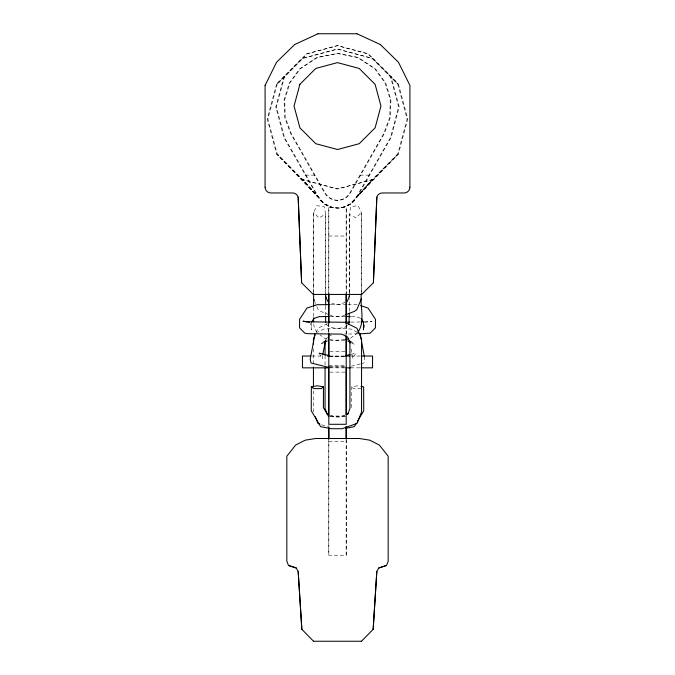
<?xml version="1.0" encoding="UTF-8"?>
<svg xmlns="http://www.w3.org/2000/svg" width="675" height="675" viewBox="0 0 675 675"><rect width="100%" height="100%" fill="white"/><g stroke="black" fill="none" stroke-linecap="round" stroke-linejoin="round"><path stroke-width="0.51" stroke-dasharray="3.38 2.53" d="M313.436 411.952L313.436 390.04M313.445 363.952L313.445 348.3M313.622 293.971L313.622 212.617L316.811 205.698L324.245 206.668L325.645 214.186L325.645 292.781M325.072 364.922L325.072 355.573M346.191 439.636L346.191 555.221L328.809 555.221L328.809 439.636M328.809 332.345L328.809 322.962M328.809 207.63L328.809 293.212L328.809 207.63L346.191 207.63L346.191 293.212L346.191 207.63M346.191 555.221L346.191 438.767M349.355 311.183L349.355 298.949M349.38 293.169L349.355 214.186L350.755 206.668L358.189 205.698L361.378 212.617L361.412 291.532M311.512 323.03L311.521 329.797L310.534 323.325M322.557 355.59L322.422 358.568L319.132 353.152M276.607 84.037L267.233 119.019L276.607 153.993L317.832 196.889A22.3 22.3 0 0 0 356.56 196.889L397.769 153.993L407.135 119.019L397.769 84.037L367.841 53.823L337.196 45.63L306.551 53.823L276.607 84.037L302.206 58.438L337.188 49.064L372.161 58.438L397.769 84.037M277.231 84.037L267.865 119.019L277.231 153.993L318.44 196.889A22.3 22.3 0 0 0 357.168 196.889L398.393 153.993L407.767 119.019L398.393 84.037L368.449 53.823L337.804 45.63L307.159 53.823L277.231 84.037L302.839 58.438L337.812 49.064L372.794 58.438L398.393 84.037M284.082 76.216L275.788 106.836L283.888 137.514L317.832 196.889L302.206 179.601L276.607 153.993M284.69 76.216L276.396 106.836L284.496 137.514L318.44 196.889L302.839 179.601L277.231 153.993M316.178 332.657L318.136 328.193L328.244 323.198M326.548 338.934L327.383 337.011M397.769 153.993L372.161 179.601L356.56 196.889L390.504 137.514L398.604 106.836L390.31 76.216M398.393 153.993L372.794 179.601L357.168 196.889L391.112 137.514L399.212 106.836L390.918 76.216M324.177 341.212L320.498 344.402L323.857 342.655M347.271 325.519L344.756 327.375L339.635 328.244L323.873 329.046L317.68 332.269M350.468 338.183L357.337 333.087M329.873 335.779L331.535 334.96M341.854 207.63L350.35 203.833L372.161 179.601L337.188 188.966L302.206 179.601L324.042 203.833L332.539 207.63M342.461 207.63L350.958 203.833L372.794 179.601L337.812 188.966L302.839 179.601L324.65 203.833L333.146 207.63M345.237 302.248L339.382 304.543L330.269 304.611M345.077 315.014L341.39 316.465L329.898 316.55M345.052 415.108L339.668 417.023L329.51 416.424M360.298 363.943L350.502 366.365M361.209 363.707L363.943 362.998L364.821 359.463L364.348 356.51M350.916 354.35L355.868 353.152L352.578 358.568L351.093 348.747M345.49 416.424L335.332 417.023L329.948 415.108M351.608 407.565L351.523 386.851L357.691 385.788L360.669 386.336M344.976 339.55L330.21 340.757M364.601 322.397L371.993 321.207L364.137 321.882M360.155 321.967L350.992 322.118M357.809 333.897L344.528 334.049M305.395 175.129L315.014 175.129M359.986 175.129L369.605 175.129M328.809 236.022L346.191 236.022M329.83 351.337L345.17 351.337M311.799 356.037L323.215 356.037M329.451 356.037L345.549 356.037M350.747 356.037L360.087 356.037M329.83 356.493L345.17 356.493M328.809 356.577L346.191 356.577M328.809 365.318L346.191 365.318M329.83 366.888L345.17 366.888M328.809 366.964L346.191 366.964M329.754 367.841L345.246 367.841M350.494 367.841L359.952 367.841M329.83 372.119L345.17 372.119M329.83 416.045L345.17 416.045M328.809 441.382L346.191 441.382M361.159 388.623L353.666 388.606L351.523 386.851M346.756 304.627L335.618 304.543L329.763 302.248M347.768 304.636L357.893 304.703M345.102 316.55L333.61 316.465L329.923 315.014M351.371 316.592L355.548 316.617L360.155 318.136M344.79 340.757L333.813 340.192L328.134 339.23M327.189 339.069L325.299 338.749L319.95 334.783M321.671 424.735L328.219 427.064M329.003 314.651L320.701 311.403L318.161 309.648L315.875 304.239M357.32 332.269L351.127 329.046L335.365 328.244L330.244 327.375L326.059 324.278M351.143 342.655L354.502 344.402L350.823 341.212M317.157 332.362L314.618 328.7L313.622 324.076M314.736 301.539L315.495 303.337M361.378 293.971L361.378 212.617L355.927 217.865L349.355 214.186L349.355 292.781M325.62 294.216L325.645 214.186L319.073 217.865L313.622 212.617L313.588 291.532M328.809 322.852L328.809 332.623M328.809 424.929L328.809 427.039M328.809 438.767L328.809 555.221M325.645 306.096L325.645 315.25M313.622 307.243L313.622 317.765M346.191 324.709L346.191 335.467L346.191 324.709M390.26 99.613L389.804 117.163L383.712 133.633L349.768 193.008A14.487 14.487 0 0 1 324.608 193.016L290.672 133.633L284.605 117.29L284.091 99.875L289.195 83.211L299.379 69.061L316.617 57.561L336.926 53.452L357.277 57.358L374.625 68.69L385.012 82.848L390.26 99.613M390.909 99.875L390.395 117.29L384.328 133.633L350.376 193.008A14.487 14.487 0 0 1 325.249 192.999L291.288 133.633L285.196 117.163L284.74 99.613L289.988 82.848L300.375 68.69L317.723 57.358L338.074 53.452L358.383 57.561L375.621 69.061L385.805 83.211L390.909 99.875"/><path stroke-width="1.01" d="M265.073 187.178L265.098 85.463M313.436 386.91L313.445 367.082M313.445 344.123L313.445 338.909L315.006 335.332M325.072 368.044L325.063 408.569L327.248 414.146M325.072 355.573L325.072 341.018M328.809 367.048L328.809 424.297L346.191 424.297L346.191 335.779M328.809 355.953L328.809 334.159M328.809 294.072L328.809 322.608L328.809 293.76M346.191 414.56L346.191 367.293M346.191 355.953L346.191 336.26M346.191 294.072L346.191 324.008L346.191 293.76M349.355 313.217L348.941 324.278M349.355 296.899L349.355 293.811M361.412 293.625C359.606 306.273 365.715 321.351 357.843 332.362M328.48 416.23L323.392 407.565L323.477 386.851L317.309 385.788L311.352 386.885L311.259 410.738L320.625 426.659L331.366 428.709L342.107 428.726L357.075 423.402L361.564 411.952L361.555 338.909L356.864 328.193L344.917 322.287L306.88 321.789L303.007 321.207L309.471 322.245M313.267 294.435L361.707 294.435L373.402 282.766L376.81 197.168A5.797 5.797 0 0 1 382.379 192.966L404.139 192.966A5.797 5.797 0 0 0 409.927 187.178M373.402 282.766L376.836 197.168M361.471 641.25L373.165 629.336L376.81 571.48L378.726 568.013L386.48 565.464L388.176 561.279L388.176 456.241L379.358 445.061L369.782 440.176L359.21 438.488L315.79 438.488L305.218 440.176L295.642 445.061L286.824 456.241L286.824 561.279L288.52 565.464L296.274 568.013L298.19 571.48L301.86 629.336L313.529 641.25M373.165 629.336L376.836 571.48M363.757 327.949L364.179 325.173M315.023 333.652L310.179 359.463L311.057 362.998L329.535 367.597M322.751 354.611L325.654 339.938M347.752 414.146L349.937 408.569L349.928 341.018M347.186 301.489L349.372 296.308M361.412 298.831L356.839 309.648L354.299 311.403L345.997 314.651M324.861 342.773L325.704 340.858M265.073 85.463L276.539 62.277L294.629 44.575M347.532 414.492L348.553 412.762M356.459 423.124L354.375 426.659L345.592 428.338M357.497 421.352L363.741 410.738L363.648 386.885L361.657 386.513M311.521 322.135L313.926 318.44L319.452 316.617L328.852 316.55M323.477 386.851L321.334 388.606L313.841 388.623L311.352 386.885M324.692 342.217L327.215 340.909M294.595 44.575L318.06 33.75M386.48 565.464L378.726 568.013M345.963 355.556L349.928 354.594M345.921 339.39L348.756 338.909M361.15 321.95L363.142 321.899M359.783 333.855L370.178 333.172L375.435 327.864L375.427 319.309L370.794 312.179L368.018 308.036L360.652 305.615M345.76 322.161L349.945 322.127M329.257 304.619L317.107 304.703L306.982 308.036L299.573 319.309L299.565 327.864L304.822 333.172L308.289 333.695L341.812 334.142L347.617 337.011L350.139 342.773M313.495 641.25L361.505 641.25M318.035 33.75L356.965 33.75M310.762 356.037L302.451 356.037L302.451 367.841L328.7 367.841M327.367 356.037L329.451 356.037M345.549 356.037L349.709 356.037M361.125 356.037L372.549 356.037L372.549 367.841L360.998 367.841M346.3 367.841L350.494 367.841M346.148 316.55L350.325 316.583M296.274 568.013L288.52 565.464M356.94 33.75L380.405 44.575M319.132 353.152L329.037 355.556M319.798 424.069L317.925 423.402L315.309 416.728M358.206 332.733L359.977 333.652L361.159 339.626M347.785 340.909L350.308 342.217M380.371 44.575L398.486 62.277L409.927 85.463L409.902 187.178M265.098 187.178A5.797 5.797 0 0 0 270.894 192.966L292.621 192.966A5.797 5.797 0 0 1 298.164 197.168L301.598 282.766L313.293 294.435M361.074 318.44L363.479 322.135L363.479 329.797M325.628 296.308L327.814 301.489M313.588 298.831L314.348 300.637M361.555 341.618L364.348 356.51M349.54 340.917L349.928 342.875M298.164 571.48L301.835 629.336M298.19 197.168L301.632 282.766M325.645 293.811L325.645 305.083M313.588 293.625L313.622 306.197M328.809 333.678L328.809 416.517M325.645 316.271L325.645 322.372M313.622 317.765L313.622 321.967M328.809 427.629L328.809 438.767L328.809 427.629M346.191 426.617L346.191 438.767L346.191 426.617M299.886 84.35L294.038 106.068L299.886 127.794L315.79 143.699L337.517 149.521L359.235 143.699L375.14 127.794L380.962 106.068L375.114 84.35L359.21 68.445L337.483 62.623L315.765 68.445L299.86 84.35"/></g></svg>
